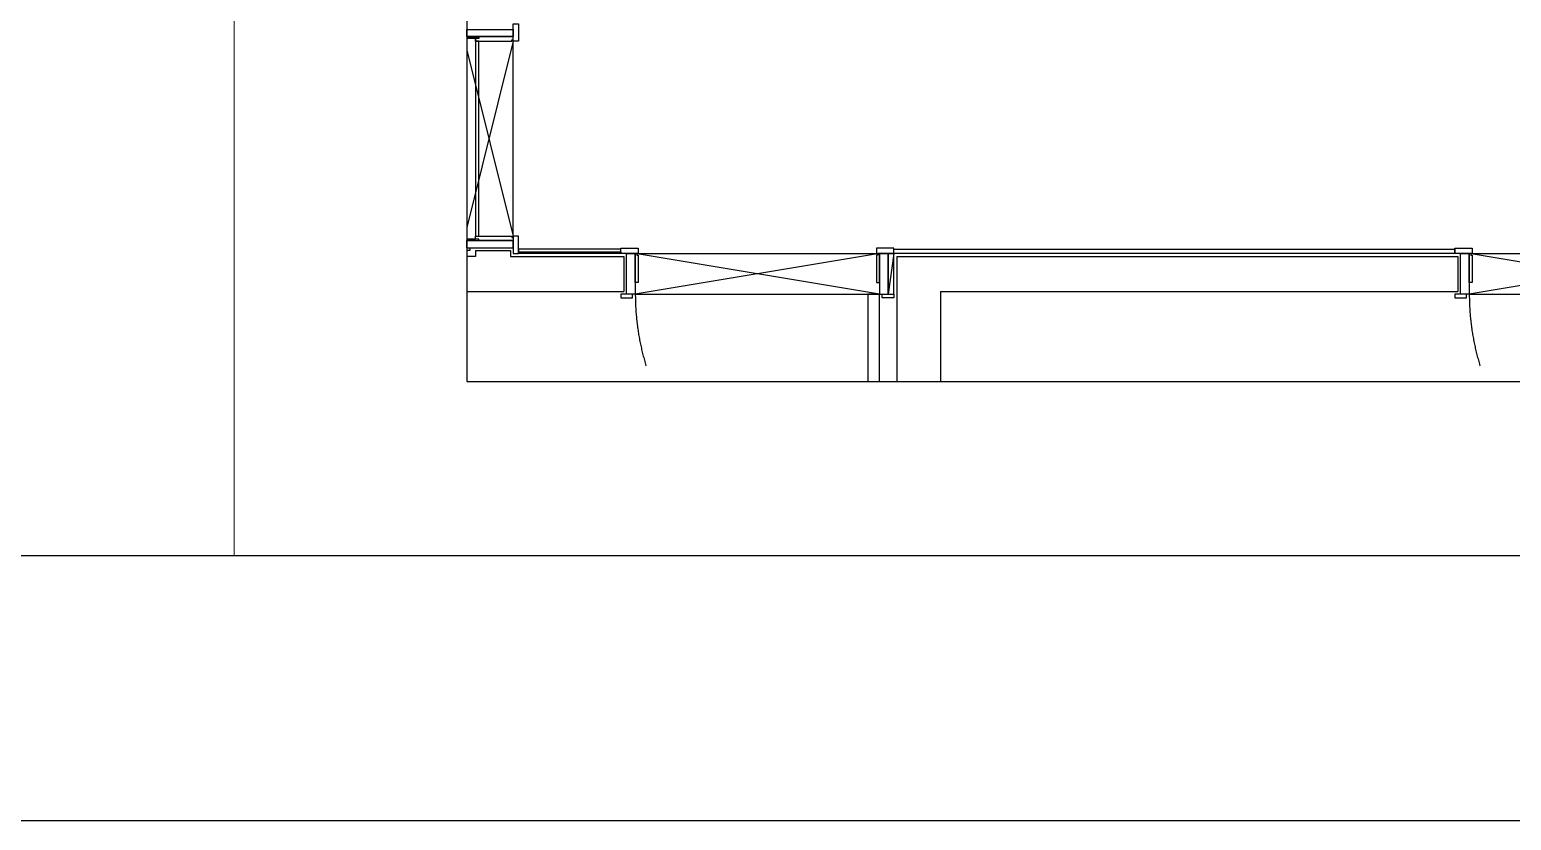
# Model space of a CAD drawing. Header units: millimetres. Extents: x -33000 to 294000, y 0 to 42408.
# Drawn here: x 5511 to 10610, y 0 to 2719 of the extents above; entities that cross this region are included whole.
import ezdxf

# ---------------------------------------------------------------- set-up
doc = ezdxf.new("R2010")
doc.units = ezdxf.units.MM
doc.header["$LTSCALE"] = 50
doc.linetypes.add('DASHDOTX2', pattern=[2, 1, -0.5, 0, -0.5])
doc.layers.add('arch', color=8, linetype='Continuous')
doc.layers.add('cloud', color=7, linetype='Continuous', true_color=0xb3ef8f, plot=False)

msp = doc.modelspace()

# ---------------------------------------------------------------- linework, layer by layer
at = {"layer": 'arch', "linetype": 'ByBlock', "lineweight": 5}
msp.add_line((6215, 9619.2), (6215, 909.2), dxfattribs=at)
at = {"layer": 'arch', "ltscale": 25}
for p, q in [((7015, 8019.2), (7015, 1509.2)), ((7015, 1509.2), (16595, 1509.2))]:
    msp.add_line(p, q, dxfattribs=at)
at = {"layer": 'arch'}
for p, q in [((7025, 1959.2), (7015, 1959.2)), ((7025, 1969.2), (7025, 1959.2)), ((7545, 1964.2), (7193, 1964.2)), ((7193, 1964.2), (7193, 1955.2)), ((7193, 1949.2), (7193, 1955.2)), ((7193, 1955.2), (7545, 1955.2)), ((7545, 1949.2), (7193, 1949.2)), ((7545, 1955.2), (7545, 1964.2)), ((7545, 1955.2), (7545, 1949.2)), ((7555, 1939.2), (7555, 1819.2)), ((8485, 1949.2), (8485, 1964.2)), ((8485, 1964.2), (10415, 1964.2)), ((10415, 1949.2), (8485, 1949.2)), ((10415, 1964.2), (10415, 1949.2))]:
    msp.add_line(p, q, dxfattribs=at)
at = {"layer": 'arch', "ltscale": 2}
for p, q in [((7045, 1939.2), (7015, 1939.2)), ((7045, 1959.2), (7045, 1939.2)), ((7045, 1959.2), (7165, 1959.2)), ((7165, 1959.2), (7165, 1939.2)), ((7165, 1939.2), (7555, 1939.2)), ((8495, 1939.2), (8495, 1509.2)), ((8495, 1939.2), (10425, 1939.2)), ((10425, 1939.2), (10425, 1819.2)), ((7015, 1819.2), (7555, 1819.2)), ((8645, 1819.2), (8645, 1509.2)), ((8645, 1819.2), (10425, 1819.2))]:
    msp.add_line(p, q, dxfattribs=at)
at = {"layer": 'arch', "linetype": 'Continuous', "ltscale": 4}
for points in [[(7015, 2719.2), (7015, 2694.2), (7055, 2694.2), (7055, 2689.2), (7015, 2689.2)], [(7015, 1969.2), (7015, 1994.2), (7055, 1994.2), (7055, 1999.2), (7015, 1999.2)], [(8435, 1509.2), (8435, 1809.2), (8395, 1809.2), (8395, 1509.2)]]:
    msp.add_lwpolyline(points, dxfattribs=at)
for points in [[(7175, 2695.2), (7015, 2695.2), (7015, 2719.2), (7175, 2719.2)], [(7193, 2739.2), (7193, 2679.2), (7175, 2679.2), (7175, 2739.2)], [(7045, 2689.2), (7045, 2679.2), (7170, 2679.2), (7170, 2684.2), (7175, 2684.2), (7175, 2694.2), (7056, 2694.2), (7056, 2689.2)], [(7175, 1993.2), (7015, 1993.2), (7015, 1969.2), (7175, 1969.2)], [(7045, 1999.2), (7045, 2009.2), (7170, 2009.2), (7170, 2004.2), (7175, 2004.2), (7175, 1994.2), (7056, 1994.2), (7056, 1999.2)], [(7193, 1949.2), (7193, 2009.2), (7175, 2009.2), (7175, 1949.2)], [(7545, 1949.2), (7545, 1967.2), (7605, 1967.2), (7605, 1949.2)], [(8485, 1949.2), (8485, 1967.2), (8425, 1967.2), (8425, 1949.2)], [(10415, 1949.2), (10415, 1967.2), (10475, 1967.2), (10475, 1949.2)]]:
    msp.add_lwpolyline(points, close=True, dxfattribs=at)
at = {"layer": 'arch'}
for points in [[(7015, 1999.2), (7045, 1999.2), (7045, 2009.2), (7057, 2009.2), (7057, 2679.2), (7045, 2679.2), (7045, 2689.2), (7015, 2689.2)], [(7015, 2649.2), (7175, 2009.2), (7175, 2679.2), (7015, 2039.2)], [(7045, 2679.2), (7045, 2009.2)], [(7595, 1949.2), (7600, 1949.2), (7600, 1944.2), (7605, 1944.2), (7605, 1849.2), (7595, 1849.2), (7595, 1949.2)], [(8435, 1949.2), (8430, 1949.2), (8430, 1944.2), (8425, 1944.2), (8425, 1849.2), (8435, 1849.2), (8435, 1949.2)], [(8485, 1949.2), (8465, 1949.2), (8465, 1809.2), (8485, 1809.2), (8485, 1949.2), (8465, 1809.2)], [(10465, 1949.2), (10470, 1949.2), (10470, 1944.2), (10475, 1944.2), (10475, 1849.2), (10465, 1849.2), (10465, 1949.2)]]:
    msp.add_lwpolyline(points, dxfattribs=at)
for points in [[(7595, 1809.2), (7565, 1809.2), (7565, 1949.2), (7595, 1949.2)], [(7595, 1949.2), (8435, 1949.2), (7595, 1809.2), (8435, 1809.2)], [(8435, 1809.2), (8465, 1809.2), (8465, 1949.2), (8435, 1949.2)], [(10465, 1809.2), (10435, 1809.2), (10435, 1949.2), (10465, 1949.2)], [(10465, 1949.2), (11305, 1949.2), (10465, 1809.2), (11305, 1809.2)], [(7545, 1797.2), (7585, 1797.2), (7585, 1809.2), (7545, 1809.2)], [(8485, 1797.2), (8445, 1797.2), (8445, 1809.2), (8485, 1809.2)], [(10415, 1797.2), (10455, 1797.2), (10455, 1809.2), (10415, 1809.2)]]:
    msp.add_lwpolyline(points, close=True, dxfattribs=at)
at = {"layer": 'arch', "linetype": 'DASHDOTX2', "ltscale": 5}
for centre in [(8435, 1809.2), (11305, 1809.2)]:
    msp.add_arc(centre, 840, 180, 200.9248, dxfattribs=at)
at = {"layer": 'cloud'}
msp.add_line((-33000, 0), (294000, 0), dxfattribs=at)
msp.add_lwpolyline([(1235, 28850), (37950, 28850), (37950, 909.2), (1235, 909.2)], close=True, dxfattribs=at)

doc.saveas('drawing.dxf')
